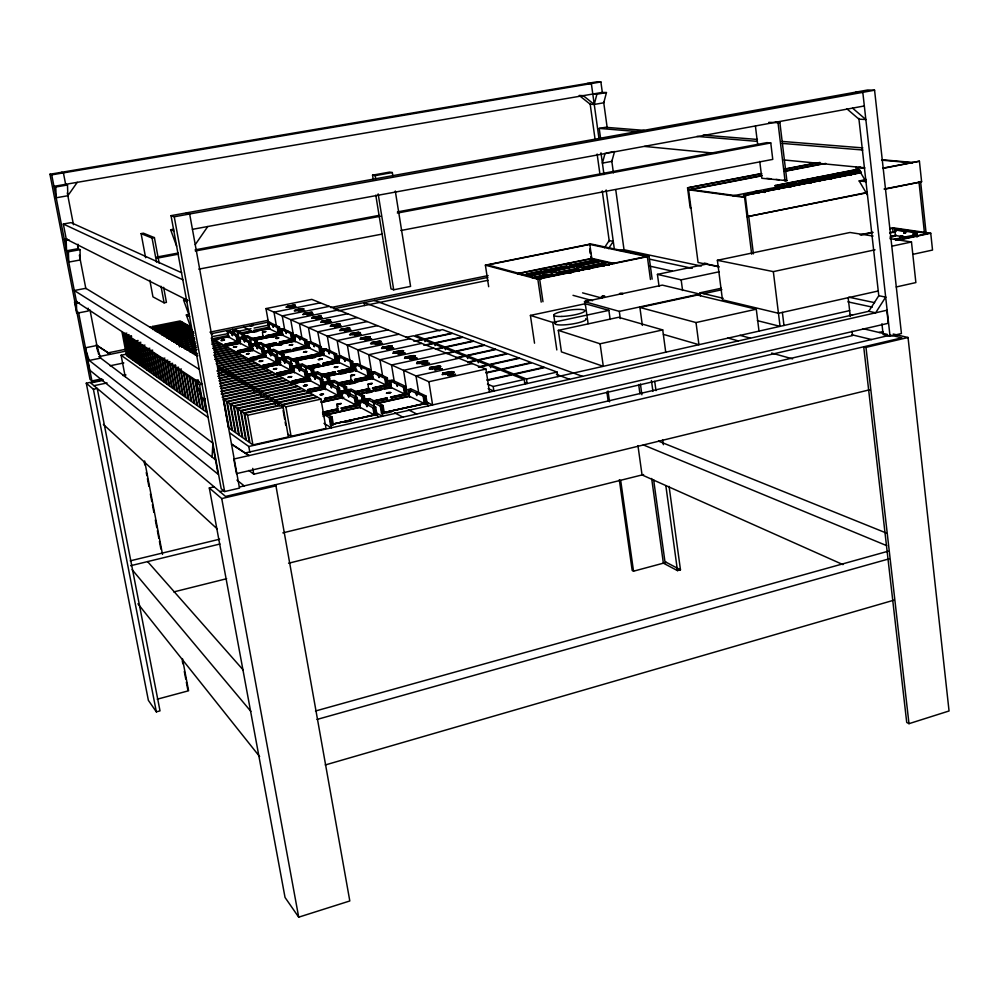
<?xml version="1.0" encoding="UTF-8"?>
<svg xmlns="http://www.w3.org/2000/svg" width="999" height="999" viewBox="0 0 999 999"><rect width="100%" height="100%" fill="white"/><g stroke="black" fill="none" stroke-linecap="round" stroke-linejoin="round"><path stroke-width="1.5" d="M212.075 457.067L212.775 445.142L218.132 474.275L89.473 369.967L85.165 347.852L96.578 345.554L100.712 358.104L89.248 360.452L85.165 347.852M606.455 92.557L596.903 94.206L594.243 104.445L590.184 104.221L579.22 95.467L583.241 95.654L594.243 104.445L603.758 102.797L606.455 92.557L602.322 92.395L53.958 186.326L55.757 187L67.495 184.99L67.845 195.742L56.194 197.765L55.757 187M605.082 153.272L602.397 163.124L611.838 161.376L614.56 151.523L606.43 153.022M387.075 400L389.897 400.249L392.083 399.026M373.102 389.76C376.074 391.059 364.672 391.708 370.492 390.047M368.082 384.14L372.265 383.454L368.082 384.14L368.606 390.884M342.133 410.027C345.142 410.926 335.502 412.512 338.199 410.689M355.007 381.031C359.69 381.481 348.064 383.391 352.397 381.456M336.875 404.245L341.221 403.521L336.875 404.245L337.425 411.226M337.687 404.108C343.781 403.097 335.264 403.596 338.162 406.855M351.149 382.105L350.637 375.537L352.31 375.012M608.503 248.626L613.274 241.408L609.178 240.572L604.42 247.752M195.242 244.655L207.755 226.523M67.845 195.742L77.26 182.33M267.257 336.875L263.012 337.749L264.723 337.1M263.012 337.749L262.512 332.043L264.31 331.456M304.195 358.042L308.728 357.53L306.918 357.392M276.323 344.043L280.644 343.544L278.334 343.506M308.379 392.058L309.141 391.558L308.354 391.321M306.281 385.489L305.357 385.214M290.309 350.724C288.836 352.697 298.551 349.188 291.371 350.449M260.202 361.201C269.131 360.214 253.172 361.763 261.501 361.476M246.853 353.896L247.34 354.158M234.141 346.928L234.59 347.177M251.273 331.131C248.963 332.342 256.556 331.193 254.408 330.632M387.924 392.757L387.375 393.156L388.361 393.181M370.866 383.903C372.977 382.967 367.282 383.853 369.568 384.116M352.01 375.087L352.073 375.512M214.161 486.85L209.303 487.974L285.04 897.464L298.701 917.169L349.812 900.961L275.949 485.851L274.688 484.902M908.041 337.5L865.983 347.377L863.71 346.803L906.717 722.427L908.99 723.676L949.05 710.976L908.041 337.5L893.206 334.028M304.72 385.352L304.083 385.676L305.382 385.714M306.019 385.577L307.43 385.127L304.82 385.164M335.826 373.151C332.055 374.525 340.459 374.026 339.323 372.752M289.211 376.86L288.624 377.222L290.347 377.247M290.459 377.073L291.084 376.76L290.459 376.66M277.41 375.312L278.684 374.7L277.435 374.5M275.674 368.993L276.286 368.693L275.075 368.668M263.311 367.482L264.248 366.708M261.613 361.301L262.225 361.026L261.363 360.951M247.103 353.821C243.581 355.219 253.646 352.847 246.765 353.771M290.384 344.78L289.111 345.167L290.384 345.13M292.844 306.568L289.648 306.905L294.693 306.193L285.926 307.192L292.957 306.793M277.872 338.236L278.434 337.974L277.61 337.924M234.378 346.853C230.344 347.977 239.123 346.516 234.49 346.703M325.237 764.972L893.83 600.199M264.822 331.83L266.059 331.468L264.585 331.531M224.862 346.116L226.074 345.579L225.449 345.404M211.638 334.003L212.887 333.641L211.451 333.703M251.311 325.562C247.277 326.573 256.318 325.212 252.385 325.399M316.983 719.455L889.16 558.828M315.472 711.013L888.161 551.211M86.289 383.204L148.376 700.361L156.356 711.862L160.015 710.863L97.24 388.449L93.394 389.26L86.289 383.204L103.097 379.707M651.66 478.484L663.373 563.174L677.472 570.616L680.469 569.805L669.08 486.388M157.193 699.213L188.586 690.771L182.43 658.603M619.318 479.72L632.18 570.441L633.528 571.191L666.345 562.375M173.776 591.92L226.648 578.708M288.586 563.236L643.606 474.55M322.103 394.617C325.187 393.544 318.306 394.605 321.428 394.73M353.034 375.374L353.946 374.987L352.972 374.912M305.032 385.277L303.309 385.801L305.919 385.764M305.706 385.651L306.406 385.639M289.51 376.785L287.824 377.297L289.822 377.347M290.147 377.135L291.845 376.635L289.31 376.685M130.632 565.721L219.93 544.018M282.854 532.879L870.316 389.622M603.533 296.516L603.758 296.141M320.667 365.11C315.197 366.571 325.624 365.971 323.077 364.835M130.207 560.851L219.68 539.185M274.762 368.731L274.201 369.193M275.374 369.056C280.582 367.607 269.206 369.543 275.062 369.118M319.955 359.116C317.22 360.177 323.876 358.853 320.267 359.053M249.3 360.152L251.124 359.44L250.449 359.253M260.102 361.064L261.064 360.864M247.939 354.058L248.501 353.621M290.035 344.73L290.659 344.717M881.93 323.751L883.141 334.565L890.034 336.188L901.435 333.529L874.575 90.21L867.619 89.997L171.029 215.659L221.191 488.686L224.65 491.57L239.498 488.099L189.66 213.986L186.351 212.899M209.303 487.974L221.741 498.576L275.949 485.851M277.597 338.299C282.367 337 271.953 338.873 277.31 338.349M236.501 353.034L238.299 352.347L237.188 352.185M879.083 332.467L882.816 331.593M219.792 491.583L224.338 490.521M239.51 486.975L890.396 335.127L901.922 337.837L225.549 496.428L90.709 382.954L102.909 380.419M276.423 338.037L277.322 337.849M248.838 470.454L253.783 474.2L852.534 335.564L852.022 331.168M221.915 340.159L222.814 339.972M264.011 331.618L263.212 331.98L264.723 331.968M250.999 325.524L252.722 325.249M245.492 452.909L869.28 311.176M887.137 310.177L233.803 459.041L236.463 473.638L888.286 323.276L886.825 310.239M487.437 384.078L493.181 386.488L524.263 379.483L524.95 384.041M557.117 372.078L544.867 367.545L514.547 374.325L526.448 378.996L557.117 372.078L557.792 376.623M323.002 416.084L323.651 416.471L323.251 414.135L329.245 417.582L330.444 424.65L376.248 414.548L376.398 415.484M333.254 424.026L374.126 414.81L372.952 407.792L366.608 404.458L366.995 406.78L365.909 404.096L360.377 401.186L360.751 403.484L359.003 400.462L360.314 408.254M377.922 417.295L377.46 414.485L376.248 414.548M366.933 402.984L366.233 398.863L368.007 401.873L367.62 399.575L373.201 402.46L374.3 405.144L373.913 402.822L380.319 406.143L381.481 413.149L426.423 403.221L426.573 404.158L425.062 404.071M384.24 412.525L424.313 403.484L409.453 396.328L377.659 403.434M428.084 405.956L427.634 403.171L426.423 403.221M330.444 424.65L377.46 414.485M427.634 403.171L381.481 413.149M345.529 422.227L351.573 420.866M385.876 413.124L391.808 411.788M244.668 413.336L247.615 415.284L283.204 407.455L280.07 405.557L244.668 413.336L249.962 442.819L252.934 444.917L288.374 436.913L282.779 404.97L317.694 397.29L320.991 399.125L326.024 428.409L291.084 436.301L287.924 434.265M229.832 432.942L248.788 446.491L849.649 310.614M380.607 400.224L386.625 398.888M398.663 396.203L404.682 394.855L403.434 387.187L397.04 384.153L397.402 386.401L396.328 383.828L390.759 381.193L391.121 383.404L389.373 380.532L390.609 388.062L391.483 387.874L390.984 384.865M322.602 413.748L337.425 410.352M341.97 409.34L360.139 405.282M365.909 404.096L368.643 403.484L363.099 400.587L360.377 401.186M373.201 402.46L386.925 399.313M391.371 398.314L409.203 394.343M409.802 390.197L415.696 392.982L418.381 392.382L412.475 389.598L409.802 390.197L410.177 392.47L408.341 389.51L409.602 397.24M323.251 414.135L326.049 413.511L332.055 416.958L333.416 424.962L332.48 425.174C331.755 413.898 328.196 414.66 331.543 425.387M366.608 404.458L369.343 403.846L375.724 407.167L376.885 414.185M373.913 402.822L376.648 402.21L383.079 405.519L384.39 413.461M415.696 392.982L416.808 395.629L416.433 393.331L419.13 392.732L425.911 395.929L427.023 402.872M878.121 291.009L778.458 313.274L722.464 299.837L717.382 260.302L850.024 232.48L873.064 236.051M896.24 286.963L915.871 282.58L911.475 241.983L889.959 238.661M325.487 414.885L360.189 407.13M378.371 403.072L409.453 396.116M325.986 414.985L360.152 407.342L374.126 414.81M486.75 380.032L511.575 374.475L500.074 369.942L486.438 372.977M487.549 380.369L512.4 374.8L524.263 379.483M374.912 415.384L373.589 407.43L375.724 407.167M383.079 405.519L380.956 405.781L382.405 412.937M425.911 395.929L423.801 396.191L425.362 404.208M329.245 417.582L330.182 417.382M331.119 417.17L332.055 416.958M372.952 407.792L373.876 407.58L375.199 415.534M380.319 406.143L381.243 405.931M416.433 393.331L424.1 396.328M342.482 398.701L341.196 391.121L342.869 394.031L342.495 391.795L347.727 394.543L348.763 397.152L348.389 394.892L354.395 398.039L357.093 397.452L358.778 404.558L342.158 408.266M348.938 393.581L348.264 389.56L349.937 392.47L349.563 390.234L354.857 392.969L355.894 395.567L355.519 393.319L361.588 396.453L364.273 395.854L365.409 402.672M403.434 387.187L406.081 386.601L399.662 383.579L397.04 384.153M269.605 329.108L265.984 308.591L428.883 381.73L485.951 369.081L489.485 392.07M600.099 343.793L603.296 366.321L561.438 351.885L558.304 330.369L600.099 343.793L662.724 329.92L665.734 352.21M642.357 325.399L639.897 307.455L696.016 322.552L756.28 309.203L759.015 331.106M359.003 400.462L362.4 400.224L359.69 400.824M366.233 398.863L369.642 398.613L366.933 399.213M408.341 389.51L410.414 389.248L410.826 391.82M485.651 372.664L499.275 369.63L488.111 365.234L479.145 367.207M409.066 389.847L411.738 389.26L410.414 389.248M367.62 399.575L370.329 398.976L375.936 401.848M323.052 412.112L337.824 408.828M340.771 408.166L355.544 404.87L342.332 397.814L321.241 402.472M358.241 404.27L357.342 404.47L357.767 405.532M372.939 400.999L386.476 397.977M390.996 396.978L404.533 393.956L390.472 387.175L359.415 394.031M391.446 397.277L407.754 393.643L390.397 397.315M323.102 412.312L338.112 408.966M342.607 407.967L357.605 404.62M372.727 401.248L387.45 397.964M322.515 412.649L337.625 409.278M364.747 403.234L367.719 402.572M373.651 401.248L387 398.276M341.196 391.121L344.493 390.871L341.845 391.458M348.264 389.56L351.561 389.323L348.913 389.897M389.373 380.532L392.669 380.294L390.06 380.856M244.006 412.912L279.383 405.144L276.298 403.271L241.096 410.989L246.366 440.284L249.3 442.357L244.006 412.912L241.096 410.989M278.983 402.684L282.08 404.545L316.958 396.89L313.698 395.08L278.983 402.684L279.52 405.744M342.495 391.795L345.142 391.208L350.399 393.956L347.727 394.543M349.563 390.234L352.21 389.66L357.517 392.382M390.759 381.193L393.369 380.619L398.963 383.241L396.328 383.828M472.202 363.586L415.996 375.949L418.693 392.669M282.779 404.97L285.914 406.855L320.991 399.125M324.488 398.439L337.962 395.479L325.437 388.786L274.563 400.025L271.541 398.201L272.078 401.236M324.875 398.738L341.109 395.167L339.71 395.092L340.122 396.116L338.736 396.029L337.45 388.499L338.736 396.029M353.484 392.058L369.642 388.499M372.577 387.849L385.814 384.94L372.477 378.509L342.432 385.077M372.465 388.261L388.936 384.627L372.914 387.962M324.8 398.564L339.972 395.229M353.559 392.232L368.444 388.948M354.483 392.22L369.468 388.923M324.65 399.762L342.395 395.854M354.857 392.969L369.293 389.922M373.801 388.923L390.309 385.277M348.389 394.892L351.061 394.305L357.093 397.452M355.519 393.319L358.191 392.732L364.273 395.854M478.371 366.908L487.337 364.922L476.511 360.651L467.644 362.6M490.209 364.772L519.767 358.241L531.293 362.512L501.398 369.155L490.209 364.772L490.659 367.682M321.753 402.16L343.831 397.29M357.492 394.268L390.422 386.988M366.621 393.169L372.615 391.845M375.599 391.183L381.593 389.86M384.59 389.198L390.572 387.874M307.617 389.548L324.35 386.263L307.954 389.835M336.688 383.216L351.885 380.082M354.608 379.308L371.104 376.074L354.42 379.707M233.454 405.956L268.207 398.376L265.247 396.578L230.657 404.108L235.864 432.854L238.686 434.852L233.454 405.956L230.657 404.108M267.894 396.004L270.866 397.802L305.145 390.334L302.01 388.586L267.894 396.004L268.419 399.013M339.26 383.017L351.386 380.369M455.769 357.829L464.51 355.919L454.295 351.898L446.715 353.546M234.091 406.368L268.881 398.788L271.89 400.599L236.925 408.241L234.091 406.368L239.323 435.302L242.183 437.325L236.925 408.241M271.541 398.201L305.856 390.721L309.028 392.482M321.903 379.707L323.164 387.063L322.065 387.113L320.804 379.77L322.764 379.52L323.863 386.001M370.579 375.824L369.518 369.393L367.57 369.642L368.781 376.923L370.142 376.998L369.742 376.011M325.549 382.904L330.519 385.502L333.129 384.94L328.147 382.342L325.549 382.904L325.924 385.077L324.325 382.255L325.587 389.647M332.467 381.393L337.475 383.991L340.085 383.416L335.052 380.831L332.467 381.393L332.829 383.579L331.218 380.756L331.893 384.665M354.757 380.169L360.726 378.858M363.723 378.209L366.708 377.56M372.702 372.652L377.997 375.149L380.557 374.588L375.249 372.103L372.702 372.652L373.064 374.812L371.403 372.028L372.615 379.37M456.493 358.117L465.247 356.206L475.761 360.364L468.381 361.975M467.282 355.769L496.116 349.475L506.98 353.509L477.822 359.902L467.282 355.769L467.719 358.591M307.655 390.821L325.574 386.913M338.986 383.991L352.647 381.006M355.694 380.344L372.402 376.698M330.519 385.502L331.518 388.037L331.144 385.839L333.753 385.264L339.46 388.249L340.597 394.892M337.475 383.991L338.474 386.513L338.112 384.315L340.709 383.741L346.478 386.713L347.602 393.356M377.997 375.149L379.021 377.647L378.658 375.462L381.231 374.912L387.312 377.772L388.399 384.365M458.941 358.279L403.559 370.354L407.18 393.369M307.555 392.507L325.437 388.599M342.045 384.965L372.39 378.346M237.562 408.666L272.565 401.011L275.612 402.859L240.447 410.564L237.562 408.666L242.819 437.774L245.717 439.822L240.447 410.564M275.237 400.424L309.752 392.882L312.962 394.667L278.296 402.272L275.237 400.424L275.774 403.471M349.775 384.178L355.844 382.854M331.144 385.839L336.825 388.823L339.46 388.249M338.112 384.315L343.856 387.287L346.478 386.713M378.658 375.462L384.727 378.334L387.312 377.772M291.246 383.966L310.876 379.732M325.662 376.536L356.805 369.805M291.483 384.091L309.415 380.219L321.291 386.563M324.55 376.948L355.394 370.279L368.057 376.373M257.218 389.585L260.077 391.308L293.781 384.016L290.759 382.342L257.218 389.585L257.742 392.532M303.471 382.205L309.503 380.906M340.634 374.163L346.566 372.889M349.525 372.24L352.497 371.603M223.913 399.662L258.117 392.27L261.001 394.018L226.648 401.461L223.913 399.662L229.071 428.059L231.83 430.007L226.648 401.461M260.727 391.695L294.468 384.403L297.527 386.101L263.636 393.444L260.727 391.695L261.263 394.667M328.409 382.692L327.66 378.284L329.608 378.034L330.719 384.515M309.915 377.997L310.402 380.881L309.565 381.069L308.316 373.851L309.852 376.586L309.49 374.463L314.198 376.935L315.16 379.395L314.785 377.247L321.041 379.895L322.302 387.25M315.721 376.223L315.06 372.402L316.608 375.137L316.246 373.014L320.991 375.474L321.965 377.922L321.591 375.774L327.897 378.409L328.783 383.591M355.532 371.116L354.333 363.961L355.931 366.658L355.582 364.548L360.602 366.92L361.588 369.355L361.238 367.22L367.832 369.767L368.781 376.923M227.26 401.873L261.663 394.405L264.585 396.178L230.032 403.696L227.26 401.873L232.442 430.444L235.227 432.417L230.032 403.696M264.285 393.843L298.214 386.476L301.311 388.199L267.233 395.604L264.285 393.843L264.822 396.828M558.304 330.369L618.556 317.295L662.724 329.92M324.325 382.255L327.535 382.018L324.937 382.58M331.218 380.756L334.428 380.519L331.843 381.081M371.403 372.028L374.6 371.79L372.053 372.34M913.211 254.27L932.529 250.062L930.743 233.254L893.306 227.822L890.284 228.459M221.578 388.836L244.38 383.941L247.128 385.614L220.841 391.258M246.928 383.404L279.92 376.323L282.842 377.947L249.7 385.065L246.928 383.404L247.477 386.463M425.911 345.217L433.316 343.631L442.969 347.427L435.489 349.038M312.687 375.774L311.7 370.055L313.599 369.817L314.685 376.123M350.724 361.688L351.91 368.793L350.724 361.688L352.622 361.451L354.158 367.957L339.335 371.153M304.395 371.79L305.232 371.603L306.468 378.771L305.632 378.958L304.395 371.79L299.263 369.093L299.625 371.191L298.701 368.806L294.23 366.446L294.58 368.531L293.119 365.871L294.343 372.902M305.232 371.603L306.905 371.253L308.454 377.822L291.858 381.393M300.574 369.43L299.712 364.46L301.186 367.12L300.824 365.047L305.344 367.382L306.281 369.767L305.919 367.669L311.925 370.167L312.799 375.224M339.298 363.274L338.124 356.293L339.648 358.903L339.298 356.855L344.081 359.103L345.03 361.463L344.68 359.39L350.974 361.8M717.382 260.302L773.338 271.616L875.037 249.8M891.732 246.216L911.475 241.983M221.428 391.645L247.74 385.989L250.537 387.674L221.154 393.993M250.312 385.439L283.491 378.309L286.438 379.945L253.109 387.113L250.312 385.439L250.836 388.349M308.316 373.851L311.438 373.614L308.903 374.163M315.06 372.402L318.182 372.165L315.647 372.702M354.333 363.961L357.442 363.723L354.957 364.26M309.49 374.463L312.025 373.913L316.745 376.386L314.198 376.935M316.246 373.014L318.768 372.465L323.539 374.925L320.991 375.474M355.582 364.548L358.067 364.011L363.112 366.383L360.602 366.92M534.54 343.194L530.407 315.409L552.797 322.44L608.878 310.377L610.152 319.455M433.716 348.189L379.945 359.752L382.567 375.674M221.753 394.38L251.161 388.049L253.983 389.76L222.964 396.453M253.746 387.5L287.1 380.319L290.085 381.968L256.581 389.198L253.746 387.5L254.27 390.434M444.955 347.003L473.076 340.946L463.086 337.25L435.289 343.206L444.955 347.003L445.392 349.75M199.151 381.893L196.179 382.53L202.21 399.5L205.195 398.851M436.163 349.313L443.656 347.702L453.583 351.623L391.546 364.972L394.443 382.617M700.499 295.829L700.099 292.794L721.228 288.249M292.108 380.994L305.482 378.109L294.193 372.078L277.46 375.661M306.069 371.428L307.155 377.747L307.992 377.572M320.779 374.812L334.465 371.865M337.512 371.203L351.198 368.256L339.161 362.45L310.739 368.544M353.671 367.719L338.336 371.203M292.37 381.118L307.155 377.747M320.629 375.025L335.389 371.84M321.541 375L334.89 372.115M299.688 380.244L302.66 379.595M353.234 368.856L351.336 369.093L350.137 361.975M222.09 397.165L254.62 390.147L257.467 391.87L223.301 399.263L228.459 427.634M584.515 301.661L619.293 311.363L699.587 294.043L662.349 285.127L584.515 301.661L584.939 304.67M292.994 382.018L309.615 378.434M314.785 377.247L317.345 376.698L322.764 379.52M321.591 375.774L334.603 373.039M339.061 372.078L355.394 368.544M361.238 367.22L363.748 366.683L369.518 369.393M639.897 307.455L697.452 295.03L756.28 309.203M703.733 293.656L721.89 289.735M890.121 237.4L893.156 236.751M904.794 231.393L914.897 232.155L906.767 230.969L904.794 231.393L905.007 233.279L903.995 233.129L903.795 231.244L894.804 229.92L895.491 236.276M196.179 382.53L199.488 384.715L202.485 384.078M912.924 232.58L913.123 234.478L914.147 234.628L913.948 232.73L916.945 232.455L917.407 236.726M218.981 380.794L233.916 377.61L231.293 376.024L219.405 378.559M233.803 375.499L236.426 377.085L268.856 370.179L266.084 368.643L233.803 375.499L234.34 378.484M913.948 232.73L915.871 232.542M916.945 232.455L916.283 232.605L916.745 236.875M219.555 381.156L234.503 377.972L237.163 379.583L220.642 383.104M237.025 377.435L269.48 370.529L272.29 372.09L239.685 379.033L237.025 377.435L237.562 380.444M293.119 365.871L296.154 365.634L293.669 366.158M299.712 364.46L302.734 364.223L300.274 364.76M338.124 356.293L341.146 356.056L338.711 356.568M530.407 315.409L585.277 303.733L608.878 310.377M294.23 366.446L296.703 365.921L301.198 368.269L298.701 368.806M300.824 365.047L303.296 364.523L307.842 366.845M339.298 356.855L341.733 356.331L346.528 358.579L344.081 359.103M413.836 341.271L422.602 339.398L413.474 335.801L405.844 337.425M424.55 338.986L452.01 333.142L442.557 329.633L415.397 335.402L424.55 338.986L424.975 341.67M415.946 341.221L423.264 339.66L432.642 343.356L423.776 345.267M894.068 239.298L900.186 238.112M902.821 237.425L916.77 234.565L915.559 234.565M219.718 383.791L237.762 379.945L240.447 381.568L220.816 385.764M240.284 379.395L272.914 372.44L275.761 374.013L242.982 381.019L240.284 379.395L240.834 382.43M895.616 240.372L928.046 233.454L892.669 228.309L889.659 228.946M276.835 372.989L290.459 370.08L289.385 363.911L284.503 361.351L284.865 363.386L283.966 361.064L279.708 358.828L282.13 358.316L286.413 360.552L283.966 361.064M291.421 370.729C288.723 363.236 291.009 359.353 292.095 369.73L293.356 369.792L277.123 373.251M306.905 366.571L318.806 364.023M323.264 363.074L335.164 360.527L323.713 355.007L294.43 361.226M337.587 360.015L336.788 360.189L337.15 361.114L335.876 361.064L334.702 354.121L336.551 353.896L338.062 360.239L323.014 363.449M897.989 240.247L930.743 233.254M277.073 373.102L292.095 369.73M305.544 367.02L319.031 364.136M323.526 363.186L337.013 360.302M305.344 367.382L318.506 364.41M284.54 372.19L287.575 371.553M299.263 369.093L301.76 368.569L306.905 371.253M305.919 367.669L308.404 367.145L313.599 369.817M344.68 359.39L347.128 358.866L352.622 361.451M278.197 373.851L294.455 370.379M307.592 367.57L319.643 364.985M322.665 364.348L339.235 360.801M219.892 386.451L241.046 381.93L243.768 383.579L220.991 388.449M243.594 381.381L276.398 374.375L279.283 375.974L246.316 383.029L243.594 381.381L244.131 384.428M421.728 343.381L368.718 354.72L372.015 374.538M277.922 375.399L294.143 371.928M310.427 368.444L339.036 362.312M282.492 375.274L285.439 374.65M310.564 369.268L313.574 368.619M434.615 342.944L462.4 336.988L452.684 333.391L425.199 339.248L434.615 342.944L435.04 345.654M216.945 370.916L221.328 369.992L218.831 368.481M221.291 367.969L223.788 369.48L255.532 362.787L252.884 361.313L221.291 367.969L221.815 370.891M278.659 358.279L281.606 358.042L278.659 358.279L279.857 365.147M285.102 356.918L288.062 356.68L285.102 356.918L285.901 361.463M322.689 348.988L325.637 348.751L322.689 348.988L323.851 355.819M217.507 371.266L221.89 370.342L224.425 371.865L218.544 373.114M224.363 369.817L256.131 363.124L258.803 364.61L226.898 371.341L224.363 369.817L224.887 372.752M285.639 357.192L286.526 359.49L286.176 357.467L288.586 356.955L292.907 359.178M323.813 349.525L326.198 349.026L330.756 351.161L328.359 351.673L323.813 349.525L324.163 351.536L323.251 349.263M398.888 334.24L347.352 345.13L350.087 361.376M894.804 229.92L905.756 230.831L903.795 231.244M217.645 373.763L224.987 372.215L227.547 373.763L218.694 375.636M227.472 371.69L259.403 364.935L262.113 366.446L230.032 373.239L227.472 371.69L228.009 374.65M262.837 365.259L278.983 362.15L262.525 365.634M291.046 359.29L322.727 352.897L308.004 356.006M889.922 232.742L895.878 231.481M286.176 357.467L290.472 359.69L303.596 356.943M889.634 232.904L895.691 231.631M276.898 362.962L275.699 356.131L276.898 362.962C280.607 363.324 273.514 346.803 277.697 362.787M284.503 361.351L286.95 360.826L291.845 363.386L292.919 369.555M290.472 359.69L291.371 362.013L291.009 359.965L293.456 359.453L298.389 361.988L299.463 368.156M328.359 351.673L329.27 353.971L328.933 351.948L331.331 351.436L336.551 353.896M195.055 380.644L200.012 407.53L197.577 405.806L192.645 379.046L195.055 380.644L198.002 380.02M271.853 364.173L274.812 363.549M320.841 353.808L319.68 347.028L320.841 353.808L320.055 353.983L318.893 347.19L313.936 344.855L314.273 346.828L313.386 344.593L309.066 342.545L309.403 344.505L307.992 342.033L309.003 347.914L319.917 353.184M263.549 366.196L280.032 362.712M292.882 359.99L304.683 357.492M307.63 356.868L323.851 353.434M199.151 388.623L203.022 409.652L200.562 407.917L195.592 380.994L198.551 380.369M217.782 376.298L228.122 374.113L230.719 375.674L218.831 378.196M230.619 373.576L262.725 366.783L265.472 368.306L233.217 375.149L230.619 373.576L231.156 376.561M263.137 367.694L279.62 364.198M294.131 361.126L323.601 354.882M263.349 367.807L279.72 364.335L290.459 370.08M264.785 368.194L267.782 367.557M311.95 358.179L314.897 357.555M659.04 286.288L657.429 274.388L681.168 279.845L719.268 271.753M297.502 367.819L296.528 362.225L298.389 361.988M903.995 233.129L905.956 232.705M289.385 363.911L290.197 363.736M291.021 363.561L291.845 363.386M291.009 359.965L296.753 362.337L297.615 367.27M328.933 351.948L334.94 354.233L335.876 361.064M890.334 236.463L896.315 235.19M410.127 338.736L357.867 349.837L360.614 366.358M890.871 236.488L895.416 235.527L906.942 237.275M621.103 294.081L623.264 293.619M178.359 369.642L180.644 371.141L185.489 397.277L183.204 395.654L178.359 369.642L181.368 369.006M216.721 361.626L243.394 356.044L245.941 357.467L216.184 363.698M265.884 351.573L268.256 351.074L272.34 353.196L269.942 353.696L265.884 351.573L266.233 353.546L264.885 351.049L265.934 356.968L276.161 362.437M271.716 352.684L271.204 349.725L272.565 352.222L272.215 350.249L274.575 349.75L278.696 351.873M309.066 342.545L311.401 342.058L315.734 344.106L313.386 344.593M216.733 364.023L246.516 357.779L249.101 359.215L217.695 365.809L218.219 368.718M250.437 357.692L265.284 354.87L250.087 358.054M272.215 350.249L276.311 352.372L290.709 349.4M293.469 348.663L308.117 345.891L293.157 349.026M278.184 352.172L290.16 349.662M269.942 353.696L270.804 355.969L270.454 353.971L272.852 353.471L277.51 355.906L278.559 361.925M276.311 352.372L277.173 354.633L276.823 352.635L279.208 352.135L283.916 354.558L284.965 360.577M313.936 344.855L316.283 344.355L321.253 346.703L322.277 352.684M256.631 357.205L259.653 356.568M264.885 354.657L263.848 348.776L262.075 349.001L263.461 355.769L262.675 355.944L261.488 349.263L257.068 346.94L257.417 348.888L256.581 346.678L252.71 344.655L253.059 346.591L251.748 344.143L252.922 350.711M299.563 348.201L302.535 347.577M249.538 358.916L266.283 355.407M279.208 352.697L289.698 350.487M292.695 349.862L309.178 346.403M388.012 329.882L337.175 340.559L339.872 356.556M218.244 366.146L249.688 359.54L252.297 360.989L220.729 367.632L218.244 366.146L218.781 369.043M657.429 274.388L706.755 264.036L718.381 266.446M250.537 360.052L265.934 356.968M280.332 353.796L310.339 347.49M253.721 360.202L256.768 359.565M270.454 353.971L275.1 356.406L277.51 355.906M276.823 352.635L281.518 355.057L283.916 354.558M318.893 347.19L321.253 346.703M860.064 234.827L872.152 232.28M861.126 234.952L873.138 232.417M214.46 352.759L231.219 349.288L233.654 350.649L214.71 354.583M367.232 321.566L317.744 331.83L321.715 352.959M169.693 363.923L174.475 389.485L172.278 387.937L167.52 362.5L169.693 363.923L172.652 363.311M213.786 355.194L234.216 350.949L236.676 352.322L214.71 356.893M602.372 92.732L600.886 81.955L596.79 81.831L49.95 174.251L89.997 379.308L91.933 380.919L101.873 378.858M237.7 350.674L249.55 348.201L240.235 343.231L225 346.378M237.337 351.024L252.235 347.927L251.273 347.989M256.581 346.678L258.916 346.203L255.032 344.168L252.71 344.655M258.704 347.202L257.929 342.869L259.24 345.304L258.903 343.369L262.812 345.392L276.273 342.657M279.32 342.02L291.496 339.485L281.556 334.69L254.545 340.272M279.508 342.12L294.181 339.21C291.321 342.395 291.009 323.439 292.183 339.997M294.992 335.889L299.126 337.849L301.423 337.362L297.277 335.414L294.992 335.889L295.317 337.812L293.968 335.402L295.092 341.92M257.068 346.94L259.403 346.453L263.848 348.776M262.812 345.392L263.649 347.59L263.299 345.642L276.461 342.757M299.126 337.849L299.975 340.022L299.638 338.087L301.948 337.612L306.681 339.847L307.692 345.691M243.756 350.212L246.953 349.687M251.848 347.727L250.824 341.97L249.101 342.195L250.449 348.813L249.675 348.976L248.514 342.445L244.293 340.234L244.63 342.133L243.831 339.985L240.135 338.049L240.472 339.935L239.223 337.562L240.372 343.981M122.952 375.574L125.999 374.95M236.775 351.848L253.184 348.439M264.66 346.054L276.873 343.506M279.932 342.869L295.192 339.697M172.39 365.696L177.173 391.396L174.962 389.835L170.192 364.248L172.39 365.696L175.349 365.085M172.877 366.021L175.1 367.495L179.92 393.331L177.672 391.745L172.877 366.021L175.849 365.409M215.235 357.205L237.238 352.635L239.735 354.021L214.698 359.24M236.214 353.246L252.647 349.825M266.883 346.865L294.805 341.046M237.899 353.034L252.784 349.937L262.537 355.157M267.133 346.953L294.955 341.159L305.369 346.178L304.37 340.322L299.638 338.087M249.8 351.223L252.784 350.599M278.771 345.179L281.718 344.568M269.056 351.685L268.356 347.689L270.13 347.465L271.154 353.346M278.983 345.279L281.918 344.667M306.281 346.79L304.932 340.06L306.681 339.847M261.488 349.263L262.275 349.101M263.299 345.642L268.556 347.789L269.33 352.197M304.37 340.322L304.932 340.06M175.612 367.819L177.859 369.305L182.692 395.292L180.419 393.693L175.612 367.819L178.596 367.195M215.235 359.553L240.297 354.333L242.819 355.731L216.184 361.301M377.46 325.662L327.31 336.126L329.745 350.462M93.943 385.689L107.08 382.942M264.885 351.049L267.757 350.811L265.384 351.311M271.204 349.725L274.076 349.488L271.703 349.987M307.992 342.033L310.851 341.808L308.529 342.295M240.135 338.049L242.407 337.575L246.116 339.51L243.831 339.985M246.204 336.8L248.476 336.338L252.21 338.261L249.937 338.736L246.204 336.8L246.541 338.686L245.279 336.326L246.029 340.572M281.556 329.533L283.791 329.071L287.749 330.931L285.502 331.406L281.556 329.533L282.63 335.389M187.562 350.262L187.038 347.365L189.223 348.676L196.678 347.14M211.601 344.081L219.068 342.545L216.758 341.258L212.3 342.17M190.247 351.885L189.71 348.976L195.692 347.752M213.611 344.056L219.58 342.832L221.915 344.131L212.924 345.979M110.077 365.771L123.826 362.949M536.962 279.071L646.565 256.506M189.71 348.976L191.92 350.299L196.428 349.375M537.574 279.245L649.05 256.318L652.147 279.146M192.969 353.534L192.42 350.612L196.928 349.675M213.436 346.278L222.44 344.418L224.8 345.729L212.75 348.214M225.012 344.081L239.76 341.308L224.6 344.43M244.293 340.234L246.591 339.76L250.824 341.97M249.937 338.736L250.737 340.871L250.399 338.973L263.499 336.276M266.308 335.564L280.869 332.829L265.934 335.914M285.502 331.406L286.326 333.529L286.001 331.631L288.249 331.168L292.782 333.304L293.768 339.011M250.999 338.986L262.937 336.526M237.849 342.07L236.701 335.701L237.849 342.07L238.961 342.108L238.649 341.271M357.305 317.595L308.466 327.672L311.039 342.657M225.487 344.917L240.672 341.783M253.421 339.161L263.886 337M266.883 336.388L281.843 333.291M161.813 358.728L166.533 383.878L164.41 382.38L159.715 357.342L161.813 358.728L164.872 358.104M213.274 348.514L240.047 343.132M254.358 340.184L283.042 334.39M255.944 344.83L255.245 340.921L256.968 340.709L257.992 346.453M272.49 337.212L275.687 336.688M248.514 342.445L249.288 342.295M250.399 338.973L255.432 341.021L256.456 346.765M286.001 331.631L291.271 333.616M292.02 333.454L292.782 333.304M214.086 350.174L227.722 347.352L225.337 346.029M164.897 360.764L167.045 362.175L171.791 387.6L169.63 386.064L164.897 360.764L167.82 360.152M214.61 350.474L228.259 347.652L230.669 348.988L213.923 352.46M251.748 344.143L254.558 343.918L252.235 344.405M257.929 342.869L260.739 342.645L258.416 343.119M293.968 335.402L296.765 335.177L294.48 335.652M167.045 362.175L169.98 361.563M258.903 343.369L261.226 342.894L265.147 344.905M233.179 330.07C238.674 329.383 230.107 329.445 233.928 334.215M227.248 331.281L229.907 331.056L227.248 331.281L228.371 337.562M267.782 323.014L270.442 322.789L267.782 323.014L268.868 329.258M228.122 331.743L230.344 331.281L233.891 333.129L231.656 333.591L228.122 331.743L228.459 333.591L212.799 336.501M146.816 348.851L151.411 373.201L149.438 371.803L144.855 347.552L146.816 348.851L149.775 348.239M177.148 344.093L176.598 341.084L178.684 342.345L194.78 339.061M338.311 309.99L290.734 319.705L294.018 338.636M179.72 345.654L179.158 342.632L193.806 339.635M518.219 273.414L591.908 258.379L614.447 263.524M517.494 273.851L541.208 269.018L550.736 271.441M542.732 268.706L566.208 263.911L575.961 266.271L526.798 276.348M567.769 263.586L591.021 258.841L600.998 261.139L577.547 265.946M125.212 376.698L121.091 355.232L125.687 354.295M231.144 332.754L234.203 332.13M238.786 331.193L251.011 328.696M254.071 328.072L267.832 325.262M338.137 310.901L487.924 280.319M179.158 342.632L181.281 343.906L194.505 341.196M237.625 332.367L239.872 331.918L236.288 330.07L234.066 330.532L237.625 332.367L238.411 334.465L238.074 332.605L240.322 332.143L244.405 334.253L245.167 338.461M272.49 325.249L274.7 324.8L270.904 323.014L268.719 323.464L272.49 325.249L273.289 327.322L272.964 325.474L275.175 325.025L279.495 327.06L280.482 332.642M149.7 350.749L151.711 352.073L156.344 376.673L154.321 375.249L149.7 350.749L152.672 350.137M182.317 347.24L181.756 344.193L195.005 341.483M231.656 333.591L232.43 335.689L232.093 333.828L234.34 333.366L238.386 335.477L239.398 341.109M526.56 274.038L540.909 271.104L546.977 272.665M547.764 269.705L564.497 266.271M573.276 264.485L592.22 260.602L596.228 261.526M522.277 275.2L541.533 271.266L541.208 269.018M545.991 270.354L566.52 266.159L572.102 267.52M571.003 265.235L591.333 261.076L597.04 262.4M213.836 338.474L228.721 335.427M240.047 333.117L250.737 330.931M253.796 330.307L269.068 327.173M181.756 344.193L183.903 345.479L195.717 343.057M211.638 340.097L229.545 336.426M242.083 333.853L270.205 328.221M184.94 348.826L184.378 345.766L194.73 343.644M211.825 340.184L228.247 336.825L237.138 341.571M242.27 333.941L268.743 328.521L278.246 333.104M214.76 340.222L217.919 339.697M232.093 333.828L236.126 335.951L238.386 335.477M238.074 332.605L242.158 334.715L244.405 334.253M253.983 332.18L256.918 331.581M272.964 325.474L277.272 327.51L279.495 327.06M528.933 276.211L551.373 271.603L561.138 274.088M552.909 271.291L576.623 266.433L586.625 268.843M578.209 266.109L601.685 261.288L611.912 263.636M347.664 313.736L299.475 323.626L302.023 338.399M184.378 345.766L186.538 347.065L195.454 345.242M211.788 341.883L216.234 340.971L213.961 339.71M187.038 347.365L195.954 345.529M239.223 337.562L241.958 337.337L239.673 337.812M245.279 336.326L248.002 336.101L245.742 336.563M280.569 329.071L283.304 328.846L280.569 329.071L281.693 335.439M534.615 277.098L548.076 274.325M558.516 272.19L578.533 268.369M583.728 267.008L601.323 263.386M532.255 277.884L551.71 273.888L557.292 275.324M556.206 272.964L576.947 268.694L582.667 270.092M581.468 267.769L601.997 263.549L609.303 265.235M867.307 192.42L747.002 216.721L866.757 192.844M885.039 189.148L921.602 181.756L919.417 161.201L883.291 168.044M135.052 341.084L139.548 364.81L137.675 363.486L133.179 339.86L135.052 341.084L138.087 340.472M164.71 336.538L164.161 333.604L166.146 334.802L191.708 329.633M167.145 338.024L166.596 335.065L192.17 329.895M375.786 195.142L391.009 288.886L393.706 289.797L410.589 286.388L395.292 191.021M166.596 335.065L168.606 336.276L192.77 331.381M137.775 342.882L139.685 344.143L144.218 368.119L142.308 366.758L137.775 342.882L140.834 342.27M169.605 339.51L169.056 336.551L193.244 331.643M169.056 336.551L171.079 337.762L193.856 333.154M172.103 341.021L171.541 338.037L192.807 333.728M329.22 306.356L282.242 315.896L284.752 330.257M142.033 345.691L146.591 369.792L144.655 368.419L140.11 344.418L142.033 345.691L144.967 345.092M171.541 338.037L173.589 339.273L193.419 335.252M107.505 352.972L125.849 349.238M174.613 342.557L174.051 339.56L193.893 335.514M209.927 332.143L268.007 320.342M330.681 307.592L488.136 275.587M98.776 356.643L126.236 351.049M174.051 339.56L176.124 340.796L193.594 337.237M211.176 333.741L269.668 321.828M333.766 308.778L487.874 277.397M619.767 250.499L623.763 249.688L701.298 266.046M176.598 341.084L194.081 337.525M123.876 333.728L128.297 356.868L126.511 355.607L122.115 332.555L123.876 333.728L126.848 333.129M152.36 326.498L154.246 327.635L182.143 322.053L180.157 320.941L152.36 326.498L152.934 329.558M154.67 327.897L182.592 322.302L184.603 323.414L156.581 329.046L154.67 327.897L155.207 330.769M126.061 335.164L130.494 358.416L128.696 357.142L124.276 333.991L126.061 335.164L129.046 334.565M157.005 329.295L185.065 323.664L187.088 324.8L158.928 330.457L157.005 329.295L157.555 332.192M265.984 308.591L311.8 299.388L485.951 369.081M128.272 336.626L132.73 359.99L130.906 358.703L126.473 335.427L128.272 336.626L131.269 336.026M128.684 336.888L130.507 338.099L134.977 361.588L133.142 360.289L128.684 336.888L131.681 336.288M159.365 330.719L187.55 325.05L189.61 326.186L161.314 331.893L159.365 330.719L159.915 333.629M488.673 286.701L485.389 265.172L590.859 243.956L649.05 256.318M487.587 264.972L589.797 244.405L592.195 261.326M162.3 335.077L161.751 332.155L190.072 326.448M161.751 332.155L163.724 333.341L190.647 327.897M164.161 333.604L191.121 328.159M320.379 302.822L274.001 312.188L276.411 325.999M884.053 189.036L921.602 181.756M192.345 331.718L186.326 314.985L189.335 314.385M867.457 194.967L859.152 180.931L866.345 179.495M732.779 195.841L776.061 187.312M786.7 185.215L796.328 183.317M804.944 181.618L817.244 179.196M824.437 177.772L837.387 175.437M844.255 173.876L856.393 171.478L860.738 171.915M781.693 186.426L796.278 183.554L802.247 184.253M801.835 182.455L816.295 179.595L816.071 177.697L797.264 181.393L807.716 182.605M823.238 178.234L836.138 175.687L842.269 176.336M843.081 174.326L855.881 171.791L861.313 172.34M786.151 186.863L846.653 174.912L835.926 173.789L817.269 177.46M847.914 174.663L860.801 172.115M828.596 178.696L847.377 174.987L850.112 175.275M848.638 174.738L860.102 172.477M751.685 254.208L744.355 195.492L860.389 172.577M744.355 195.492L861.363 172.677M882.754 168.444L919.417 161.201M149.85 280.294L152.947 296.853L164.111 302.834L166.433 302.372L163.636 287.325M759.764 161.413L761.837 178.297L786.875 180.644L779.894 122.615L775.249 122.315M186.326 314.985L189.598 316.733L183.579 300.062L186.588 299.463M859.152 180.931L865.971 181.668L857.654 167.67L860.539 167.108M781.98 188.249L775.411 187.437L775.174 185.527L856.18 169.593L859.078 169.88M806.493 182.842L796.053 181.631L777.085 185.364L787.387 186.613M837.174 173.539L855.656 169.905L860.326 170.367M690.971 208.054L690.172 207.929L687.549 187.837L761.013 173.601M783.965 169.156L816.108 162.937M687.549 187.837L761.862 173.701M784.827 169.256L820.054 162.425M762.15 175.499L688.586 189.773L744.592 197.427M785.089 171.041L821.802 163.911M691.046 189.56L761.463 175.886M784.427 171.428L825.748 163.411M77.422 301.523L74.55 302.073L76.736 313.249L88.224 311.014L88.149 308.179M74.55 302.073L76.436 303.321L79.321 302.759M370.791 384.103L369.705 384.278M321.778 394.842C328.097 392.819 315.334 395.217 321.765 394.68M387.999 392.557L389.111 392.37M388.698 393.131L389.972 392.644L389.26 392.532M198.776 269.156L382.455 234.028M400.824 230.519L772.764 159.39L770.766 142.957L766.907 142.632L397.465 211.913M352.098 374.912L354.72 374.862L352.21 375.661M323.389 320.991L321.478 321.266L329.545 319.917L326.173 320.254M336.026 366.67L334.078 367.357L335.776 367.307M336.114 367.407L338.062 366.708L336.363 366.758M290.946 383.828L293.169 382.717M156.793 257.055L178.247 253.022M195.117 249.862L379.071 215.372M157.105 258.167L178.521 254.146M195.354 250.986L380.532 216.221M397.365 213.062L770.766 142.957M275.562 369.168L274.076 369.368M247.215 353.658L248.639 353.459M305.257 351.561L303.434 352.285L305.769 352.147M602.921 296.216C599.775 297.252 607.754 295.904 603.508 296.154M66.546 250.799L78.109 248.676L80.02 249.663L80.295 259.952L68.744 262.1L68.394 251.798L66.546 250.799L66.171 240.422L64.336 239.485L67.233 238.961M68.394 251.798L80.02 249.663M192.457 229.333L864.335 105.956M145.617 257.705L141.109 233.616L152.06 238.062L154.408 237.625L159.166 263.224M768.768 122.365L779.894 122.615M277.772 338.386L276.835 338.536M234.865 347.252L236.751 346.641L234.965 346.616M66.171 240.422L69.081 239.897M141.109 233.616L143.406 233.192L154.408 237.625M176.636 246.204L170.642 229.77L173.689 229.221M251.411 325.437L252.31 325.287M212.05 339.86L214.385 339.111L213.336 338.961M373.289 179.783L372.54 175.175L375.199 175.649L392.332 172.565L392.832 175.637M171.029 215.659L174.251 216.771L874.575 90.21M187.987 300.512L66.271 239.136L63.324 224.013L71.066 222.627L181.631 272.739M600.474 137.612L599.2 128.409L605.519 127.285L644.268 130.382M372.54 175.175L389.622 172.103L392.332 172.565M379.071 342.482L379.895 342.332L370.567 343.693L375.724 343.806L380.669 342.669L379.058 342.482M301.81 309.715L302.535 309.59L294.255 310.789L303.147 309.777L301.798 309.715M49.95 174.251L51.723 174.862L600.886 81.955M900.961 236.276L903.246 236.288L900.611 236.85M264.26 332.055L262.512 332.043M222.228 340.659L224.538 339.997L223.077 340.047M603.296 296.054L601.298 296.678L603.359 296.666M290.959 344.667L292.807 344.568L290.472 345.254M305.744 351.486C300.849 352.947 310.339 351.273 305.569 351.648M336.538 366.596L334.827 367.232L335.477 367.332M335.589 367.47L337.3 366.833L336.663 366.733M223.701 339.872L220.966 340.572L223.564 340.022M291.258 344.618L292.108 344.68L290.035 345.292M352.385 375.487L350.637 375.537M324.225 400.424L325.612 400.674L321.004 401.835M587.287 83.441L591.346 83.566L599.063 139.086M855.906 92.108L862.811 92.333L890.034 336.188M592.794 94.018L596.903 94.206M703.184 135.102L757.442 139.448M782.242 141.433L862.849 147.889M599.2 128.409L639.522 131.718M696.902 136.413L757.392 141.371M782.205 143.406L862.861 150.012M881.655 159.703L912.449 162.437M881.618 160.152L912.387 162.887M644.555 146.428L715.921 153.346M784.178 159.977L864.859 167.807M857.654 167.67L864.472 168.344M836.45 173.464L851.373 175.025M816.57 177.385L831.68 179.046M816.071 177.697L826.66 178.858M830.456 179.283L827.372 178.946L808.428 182.68L811.475 183.029M816.795 179.283L819.792 179.62M815.584 179.52L822.639 180.307M766.733 178.309L771.378 178.846M776.023 179.383L779.133 179.745M783.778 180.282L786.875 180.644M810.239 183.279L807.204 182.929L788.086 186.701L791.096 187.063M775.174 185.527L789.859 187.312M777.322 187.288L781.742 187.824M756.305 191.209L764.035 192.208M755.019 191.458L761.188 192.27M690.247 189.46L744.817 196.878M915.221 232.68L915.908 235.327M704.27 263.087L707.304 263.711M719.305 266.908L698.076 262.487L688.348 187.949M848.763 297.178L874.6 302.635M589.11 244.256L647.352 256.668L650.449 279.508M649.525 259.141L692.245 268.344M847.889 301.86L872.302 307.118M649.575 266.071L672.302 271.129M849.525 314.51L852.559 315.197M602.884 263.074L605.856 263.748M863.148 328.708L887.362 334.415M700.099 292.794L723.226 298.301M567.12 263.436L588.873 268.669M569.492 266.171L572.29 266.845M851.847 334.752L871.503 339.535M757.354 320.642L780.057 326.348L773.338 271.616M542.095 268.544L563.324 273.938M543.781 271.141L546.478 271.828M486.963 264.797L539.622 278.871L542.981 301.748M485.389 265.172L537.837 279.233L541.208 302.123M582.567 292.857L602.06 298.114M739.972 335.339L750.461 338.174M287.063 306.481L294.33 305.07L288.274 306.281M573.014 295.329L592.557 300.711M727.846 338.024L738.373 340.921M771.678 353.059L792.607 358.891M663.461 334.39L698.925 344.692L696.016 322.552M61.588 172.29L63.412 172.877L65.784 185.065M65.634 184.328L67.495 184.99M374.4 300.462L582.479 376.348M170.642 229.77L173.838 230.956M439.872 330.856L364.111 302.56L364.61 305.569M556.431 374.388L569.542 379.283M524.487 382.505L527.122 383.554L526.448 378.996M658.516 441.133L886.313 533.029M643.281 444.892L886.675 545.629M357.954 333.054L351.598 334.166M488.149 388.636L493.893 391.071L493.181 386.488M842.969 564.61L642.045 474.937L637.949 445.604M63.324 224.013L182.867 279.795M320.467 346.865L321.403 353.534M294.93 335.339L295.18 337.849M269.031 325.299L268.244 323.239M281.88 331.418L281.069 329.308M278.596 331.256L282.742 333.241M306.656 344.68L309.24 345.916M321.129 351.598L323.863 352.909M336.9 359.153L339.373 360.339M369.543 374.762L372.265 376.074M388.698 383.928L391.283 385.164M426.136 401.835L432.592 404.932L428.883 381.73M279.932 332.892L278.559 327.11L279.67 333.454M243.519 327.11L251.835 331.281M408.404 409.84L416.72 414.011M183.579 300.062L186.838 301.71M252.685 338.499L256.968 340.709M265.634 345.154L270.13 347.465M324.138 375.224L329.608 378.034M283.117 354.72L284.066 360.177M242.907 334.553L243.631 339.56M394.605 412.862L402.909 417.145M234.39 332.38L233.616 330.294M355.02 397.702L356.593 405.582L355.694 405.781L354.395 398.039M680.469 569.805L664.947 561.638L653.633 479.757M280.07 360.851L279.183 358.554M237.75 339.498L240.222 340.809M278.296 361.001L280.856 362.35M306.681 376.049L309.24 377.397M356.855 402.647L359.603 404.108M375.824 412.699L382.517 416.258L381.168 407.105M323.014 386.188L323.401 387.187M250.449 348.813L249.325 343.494M263.461 355.769L262.312 350.324M306.468 378.771L305.244 372.927M211.189 338.174L213.449 339.423M322.764 411.625L325.387 413.136M323.963 423.351L331.468 427.797L330.994 424.975M192.42 350.612L194.655 351.948L195.205 354.895M197.427 353.621L195.167 352.26L195.704 355.194M150.212 326.935L152.085 328.072M152.51 328.334L154.408 329.483M154.833 329.732L156.756 330.894M157.18 331.156L159.128 332.33M159.553 332.592L161.513 333.778M161.963 334.053L163.936 335.239M164.385 335.514L166.383 336.725M166.833 337L168.856 338.224M169.306 338.499L171.353 339.735M171.803 340.01L173.876 341.258M174.338 341.546L176.423 342.807M176.898 343.094L178.996 344.368M179.47 344.655L181.606 345.941M182.093 346.241L184.241 347.54M184.728 347.839L186.913 349.151M187.4 349.45L189.598 350.786M190.097 351.086L192.32 352.435M192.832 352.734L195.08 354.096M195.592 354.408L197.864 355.781M197.053 355.781L85.802 288.311L74.288 290.509L199.263 369.368M231.756 444.118L249.026 455.569L231.543 444.305M96.141 344.842L110.39 354.233L96.891 345.492M76.473 301.71L201.985 384.19M195.592 380.994L198.039 382.605M121.091 355.232L208.329 417.582M99.962 357.542L212.987 443.269M87.325 358.928L215.459 459.727M236.938 480.094L244.231 485.876M852.534 108.117L865.846 119.53L858.94 119.156L846.79 108.754M103.384 424.425L217.095 528.808M147.615 561.588L243.294 670.092M132.118 569.655L250.874 711.4M137.937 603.783L259.628 756.593M51.723 174.862L76.736 303.072M78.521 312.237L91.933 380.919M93.394 389.26L156.356 711.862M67.295 192.894L73.464 224.675M77.572 245.854L78.184 249.063M79.371 255.157L85.864 288.674M89.997 310.002L98.576 354.183M96.578 345.554L97.652 351.074M144.643 460.951L162.512 554.408M144.206 461.825L144.793 464.885M146.266 472.539L146.841 475.599M147.427 478.658L148.888 486.301M150.362 493.956L151.823 501.598M152.41 504.657L153.871 512.312M155.332 519.955L156.793 527.609M157.38 530.669L158.841 538.324M159.428 541.383L160.889 549.025M182.255 660.701L182.842 663.761M184.303 671.415L185.764 679.058M186.351 682.117L187.812 689.772M156.581 329.046L157.118 331.93M154.246 327.635L154.783 330.519M173.589 339.273L174.151 342.27M171.079 337.762L171.641 340.746M152.06 238.062L156.543 262.163M161.026 286.263L164.111 302.834M168.606 336.276L169.156 339.235M166.146 334.802L166.696 337.749M163.724 333.341L164.261 336.276M161.314 331.893L161.863 334.815M158.928 330.457L159.478 333.366M199.488 384.715L202.21 399.5M199.975 390.497L203.571 410.052L206.069 411.813L203.571 398.201M191.92 350.299L192.47 353.234M189.223 348.676L189.76 351.586M186.538 347.065L187.075 349.962M183.903 345.479L184.465 348.539M181.281 343.906L181.843 346.94M178.684 342.345L179.533 346.89M176.124 340.796L176.686 343.818M174.251 216.771L224.65 491.57M204.121 398.589L206.631 412.2M221.741 498.576L298.701 917.169M230.032 373.239L230.569 376.198M226.898 371.341L227.697 375.774M223.788 369.48L224.325 372.415M220.729 367.632L221.254 370.554M249.7 385.065L250.212 387.974M246.316 383.029L246.865 386.089M238.786 342.02L237.462 335.539L238.599 341.92M236.126 335.951L237.275 342.332M234.091 330.007L234.54 332.517M242.982 381.019L243.531 384.066M232.705 329.32L233.429 333.366M247.615 415.284L252.934 444.917M239.685 379.033L240.235 382.068M236.426 377.085L236.975 380.082M248.788 446.491L249.837 452.335M252.735 468.369L253.783 474.2M227.685 331.506L228.009 333.354M233.217 375.149L233.754 378.134M267.233 395.604L267.757 398.613M256.206 340.859L257.13 346.079M256.006 340.759L256.706 344.667M254.67 341.183L255.432 345.492M263.636 393.444L264.161 396.428M260.077 391.308L260.876 395.766M250.062 342.133L251.224 348.651M256.581 389.198L257.105 392.145M244.568 339.498L243.481 334.303L244.38 339.41M253.109 387.113L253.896 391.521M242.158 334.715L242.657 337.525M285.914 406.855L291.084 436.301M275.1 356.406L276.298 363.236M282.08 404.545L282.592 407.467M283.117 410.402L284.653 419.18M285.165 422.102L285.689 425.025M269.343 347.627L270.042 351.623M269.143 347.527L269.842 351.523M278.296 402.272L278.833 405.332M267.769 347.952L268.556 352.372M274.563 400.025L275.362 404.583M263.062 348.938L264.248 355.607M262.862 348.826L264.048 355.507M270.866 397.802L271.403 400.824M295.941 362.512L296.79 367.445M290.509 333.766L291.633 340.247M290.796 363.449L292.02 370.429M290.222 365.022L291.196 370.604M281.993 332.742L282.43 335.289M278.933 333.604L278.022 327.36L279.121 333.691L278.384 333.853L277.272 327.51M283.104 359.403L282.105 354.782L282.817 358.878M281.518 355.057L282.305 359.578M279.458 358.104L280.669 364.972M312.762 369.992L313.748 375.724M312.537 369.867L313.524 375.599M307.267 346.728L305.919 339.997M311.089 370.354L311.75 374.138M305.706 339.897L306.843 346.528M306.081 372.739L307.08 378.471M297.577 362.162L298.539 367.757M297.352 362.05L298.326 367.644M292.045 334.653L292.944 339.835M328.758 378.221L329.757 384.091M328.509 378.097L329.258 382.505M327.048 378.596L327.709 382.48M330.844 417.008L332.217 425.012M331.656 424.6L331.818 425.549M330.132 418.556L331.044 423.888M321.653 379.583L322.914 386.925M320.179 380.082L321.441 387.437M345.604 386.9L346.616 392.919M345.342 386.763L346.366 392.794M345.629 392.407L344.468 386.963L344.98 389.972M343.856 387.287L344.755 392.607M335.739 354.058L336.925 361.001M335.514 353.958L336.688 360.889M334.128 354.408L335.314 361.351M338.586 388.436L339.86 395.979M338.336 388.299L339.61 395.841M336.825 388.823L338.112 396.366M363.374 396.054L364.448 402.497M363.099 395.916L364.185 402.347M363.399 401.71L362.212 396.116L363.286 402.547M361.588 396.453L362.262 400.549M355.881 368.082L356.368 370.941M351.798 361.626L352.984 368.731M351.548 361.513L352.734 368.619M356.193 397.652L357.492 405.382M355.919 397.502L357.217 405.244M355.244 398.988L356.318 405.444M382.155 405.731L383.479 413.661M381.868 405.582L383.179 413.511M372.977 376.248L373.464 379.183M368.668 369.58L369.88 376.873M368.419 369.455L369.618 376.748M374.8 407.38L376.123 415.322M374.513 407.23L375.836 415.172M366.983 369.942L368.194 377.235M386.451 377.959L387.674 385.439M386.176 377.834L387.4 385.302M386.813 385.626L385.314 378.022L386.551 385.489M384.727 378.334L385.951 385.814M375.199 175.649L375.686 178.684M378.159 193.906L393.706 289.797M409.528 389.448L409.94 392.02M405.194 386.788L406.443 394.468M404.907 386.663L406.156 394.33M405.569 394.667L404.033 386.85L405.282 394.53M425 396.128L426.273 404.008M424.7 395.979L425.961 403.858M424.001 397.502L424.85 402.747M423.189 396.528L424.463 404.42M477.822 359.902L478.271 362.774M552.797 322.44L556.818 349.937M551.373 271.603L551.71 273.888M553.771 315.122L555.007 323.551M576.623 266.433L576.947 268.694M566.208 263.911L566.52 266.159M589.897 248.901L590.546 253.509M590.983 256.581L591.42 259.653M589.972 250.399L590.409 253.471M590.846 256.556L591.283 259.628M591.021 258.841L591.333 261.076M608.016 391.021L609.54 401.798M620.666 480.332L633.528 571.191M606.893 392.058L608.191 401.286M585.277 303.733L588.111 323.614M601.685 261.288L601.997 263.549M603.646 101.973L607.255 128.147M611.713 160.477L613.411 172.79M615.746 189.723L624.025 249.762M640.409 383.966L641.895 394.78M638.661 384.553L639.947 393.793M600.973 152.822L603.983 174.55M606.131 189.972L614.273 248.639M619.293 311.363L620.304 318.594M590.072 103.397L594.992 138.711M597.127 154.058L599.912 174.013M602.26 190.909L609.315 241.571M654.72 381.356L655.993 390.621M662.749 440.047L663.373 444.692M651.435 380.519L652.921 391.346M665.834 485.614L677.472 570.616M681.168 279.845L682.579 290.497M748.813 217.033L753.408 253.858M745.254 195.617L747.901 216.87M782.379 312.387L783.978 325.462M755.419 126.086L757.679 144.518M775.861 185.602L776.098 187.525M796.053 181.631L796.278 183.554M778.046 122.952L785.052 181.006M865.983 347.377L908.99 723.676M835.926 173.789L836.138 175.687M848.151 297.702L850.324 316.483M858.853 118.369L878.808 295.954M855.881 166.958L856.23 170.03M855.656 169.905L855.881 171.791M892.669 228.309L893.143 232.655M914.972 232.879L915.271 235.727M920.591 181.556L926.048 232.605M918.98 181.88L924.45 232.954M76.436 303.321L76.736 313.249M77.984 244.231L78.109 248.676M536.238 278.197A9.166 1.461 -8.2 0 1 545.854 275.974A9.166 1.461 -8.2 0 1 553.571 276.161M562.862 274.25A9.116 1.449 -8.1 0 1 567.694 271.278A9.116 1.449 -8.1 0 1 578.995 271.303M539.46 279.333A9.166 1.474 -8.2 0 1 541.508 278.858M569.168 273.214A9.116 1.449 -8.1 0 1 571.515 272.889M543.269 273.876A9.053 1.424 -8.3 0 1 542.632 274.325M526.186 275.512A9.053 1.424 -8.3 0 1 534.54 273.464A9.053 1.424 -8.3 0 1 542.719 273.214M550.761 271.166A9.003 1.411 -8.2 0 1 558.491 268.494A9.003 1.411 -8.2 0 1 568.456 268.331M589.934 269.043A9.066 1.436 -8 0 1 587.062 268.856M586.413 268.194A9.066 1.436 -8 0 1 596.391 265.572A9.066 1.436 -8 0 1 604.258 266.096M576.473 266.296A8.966 1.399 -8 0 1 582.292 263.586A8.966 1.399 -8 0 1 593.443 263.212M825.586 179.395A7.592 0.987 -7.1 0 1 830.231 177.372A7.592 0.987 -7.1 0 1 839.684 177.185M844.767 174.8A7.58 0.974 -7 0 1 852.984 173.077A7.58 0.974 -7 0 1 859.552 173.252M784.715 186.651A7.642 1.011 -7.2 0 1 794.13 184.803A7.642 1.011 -7.2 0 1 799.262 185.414M785.314 187.35A7.642 1.011 -7.2 0 1 784.602 187.188M805.531 183.354A7.617 0.999 -7.2 0 1 811.275 181.169A7.617 0.999 -7.2 0 1 819.43 181.418M766.071 191.458A7.667 1.011 -7.3 0 1 769.929 189.273A7.667 1.011 -7.3 0 1 778.933 189.435M764.597 192.482A7.667 1.024 -7.3 0 1 765.421 192.133M745.429 195.529A7.705 1.024 -7.4 0 1 748.463 193.481A7.705 1.024 -7.4 0 1 758.716 193.182M744.879 196.191A7.705 1.036 -7.4 0 1 746.166 195.816M585.714 318.656A15.684 2.847 -8.2 0 1 569.33 324.4A15.684 2.847 -8.2 0 1 556.043 322.352M450.911 374.787L447.677 375.449L450.624 375.661L455.544 374.3L450.911 374.787M330.057 321.166L320.741 322.215L330.057 321.241M383.778 347.14L382.142 347.302L390.959 345.816L383.878 347.09M437.762 369.18L434.577 369.817L442.295 368.706L437.762 369.18M320.829 317.257L311.663 318.294L320.829 317.257M372.827 342.445L371.228 342.62L379.907 341.159L372.827 342.445M311.863 313.461L302.834 314.485L311.863 313.461M425.062 363.761L421.928 364.385L429.508 363.286L425.112 363.624M362.225 337.912L360.651 338.074L369.193 336.638L362.325 337.862M412.787 358.529L409.702 359.141L417.157 358.067L412.787 358.529M351.948 333.516L350.449 333.579L358.816 332.267L351.948 333.516M341.983 329.245L340.459 329.408L348.763 328.022L341.983 329.245M400.924 353.471L397.889 354.071L405.219 353.009L400.986 353.346M332.33 325.112L330.831 325.274L339.011 323.913L332.33 325.112M389.46 348.576L386.463 349.163L393.681 348.114L389.46 348.576M445.566 374.438L453.296 373.414L451.773 372.777L442.045 374.525L446.116 374.15L445.566 374.438M378.359 343.843L375.399 344.418L382.505 343.394L378.359 343.843M313.848 317.207L312.4 317.37L320.354 316.046L313.948 317.17M432.53 368.843L440.134 367.844L438.661 367.22L429.083 368.931L432.53 368.843M367.607 339.248L364.685 339.822L371.678 338.811L367.669 339.136M442.594 373.114L452.11 371.603L442.594 373.114M305.02 313.424L303.634 313.499L311.426 312.287L305.02 313.424M357.192 334.815L354.32 335.364L361.201 334.378L357.192 334.815M419.955 363.449L427.422 362.462L425.999 361.863L416.583 363.536L419.955 363.449M429.67 367.57L439.036 366.084L429.67 367.57M296.428 309.752L295.017 309.902L302.759 308.629L296.428 309.752M347.09 330.507L344.255 331.056L351.036 330.07L347.165 330.394M407.804 358.229L415.147 357.255L413.773 356.68L404.495 358.329L407.804 358.229M417.195 362.212L426.398 360.751L417.195 362.212M337.3 326.323L334.515 326.86L341.183 325.899L337.3 326.323M396.054 353.184L403.271 352.235L401.935 351.673L392.807 353.284L396.054 353.184M405.132 357.043L414.185 355.607L405.132 357.043M327.809 322.277L325.05 322.802L331.631 321.853L327.809 322.277M384.69 348.314L391.783 347.365L390.497 346.828L381.506 348.414L384.69 348.314M393.469 352.035L402.385 350.624L393.469 352.035M318.594 318.344L315.871 318.868L322.352 317.932L318.669 318.244M390.784 392.52L386.501 393.231L390.784 392.52M309.64 314.523L306.955 315.035L313.349 314.123L309.64 314.523M363.037 339.023L369.905 338.112L368.693 337.6L359.965 339.123L363.037 339.023M300.949 310.814L298.289 311.326L304.595 310.414L301.024 310.726M352.709 334.59L359.478 333.691L357.942 333.529C362.275 332.38 341.858 335.739 352.709 334.59M292.495 307.217C283.304 309.153 303.808 305.594 292.57 307.118M342.707 330.294L349.363 329.408L347.864 329.258C352.16 328.122 332.018 331.443 342.707 330.294M333.004 326.136L339.56 325.187L330.107 326.248L333.004 326.136M322.227 358.966L318.344 359.59L322.227 358.966M902.572 236.363L899.674 236.701L902.572 236.363M885.676 297.115L875.636 312.799L868.793 311.288L878.783 295.704L885.676 297.115M447.065 374.088L451.598 373.564L447.065 374.088M434.016 368.506L438.461 367.982L434.016 368.506M421.416 363.112L425.786 362.6L421.416 363.112M409.24 357.904L413.536 357.405L409.24 357.904M397.465 352.872L401.685 352.372L397.465 352.872M386.076 348.002L390.234 347.502L386.076 348.002M375.062 343.281L379.145 342.794L375.062 343.281M364.385 338.723L368.406 338.236L364.385 338.723M354.046 334.303L358.004 333.828L354.046 334.303M344.031 330.007L347.914 329.545L344.031 330.007M334.315 325.849L338.137 325.399L334.315 325.849M324.875 321.815L328.646 321.366L324.875 321.815M315.734 317.907L319.443 317.457L315.734 317.907M306.843 314.098L310.502 313.661L306.843 314.098M298.202 310.402L301.81 309.977L298.202 310.402M544.018 367.232L513.723 374.001L502.197 369.468L532.117 362.824L544.018 367.232M518.956 357.942L489.435 364.46L478.583 360.202L507.767 353.796L518.956 357.942M495.354 349.2L466.558 355.482L456.318 351.461L484.79 345.279L495.354 349.2M484.053 345.017L455.606 351.186L445.654 347.277L473.788 341.208L484.053 345.017M586.088 300.761L585.352 300.911L588.324 300.662L586.088 300.761M620.217 293.506L619.492 293.669L622.464 293.419L620.217 293.506M450.724 372.327L443.531 373.626L451.323 372.577L450.724 372.327M425.025 361.451L418.057 362.687L425.025 361.451M437.649 366.795L430.569 368.057L438.224 367.033L437.649 366.795M454.07 372.09L451.835 372.127L454.07 372.09M389.61 346.453L382.967 347.627L389.61 346.453M401.024 351.286L394.268 352.485L401.024 351.286M412.824 356.281L405.969 357.505L412.824 356.281M427.684 360.976L426.098 361.251L427.684 360.976M440.347 366.308L438.748 366.596L440.934 366.558L440.347 366.308M367.869 337.25L361.413 338.374L367.869 337.25M378.571 341.783L372.015 342.932L378.571 341.783M392.145 346.004L390.634 346.266L392.145 346.004M403.596 350.836L402.073 351.099L403.596 350.836M415.434 355.819L413.886 356.094L415.434 355.819M328.246 320.479L322.153 321.528L328.246 320.479M337.712 324.475L331.531 325.549L337.712 324.475M347.452 328.609L341.183 329.695L347.452 328.609M360.389 332.63L358.479 332.692L360.389 332.63M370.329 336.813L368.868 337.075L370.329 336.813M381.056 341.346L379.57 341.596L381.056 341.346M301.498 309.153L295.642 310.152L301.498 309.153M310.152 312.812L304.233 313.836L310.152 312.812M319.068 316.596L313.062 317.62L319.068 316.596M330.569 320.08L329.195 320.317L330.569 320.08M340.06 324.076L338.661 324.313L340.06 324.076M349.837 328.196L348.426 328.434L349.837 328.196M293.082 305.582L287.3 306.568L293.082 305.582M303.721 308.766L302.397 308.991L303.721 308.766M312.412 312.425L311.076 312.662L312.412 312.425M311.226 313.274L310.489 313.399L311.326 313.336M321.366 316.196L320.005 316.433L321.366 316.196M295.279 305.207L293.968 305.432L295.279 305.207M132.767 339.585L130.919 338.361L135.389 361.875L137.25 363.186L132.767 339.585M137.35 342.607L135.464 341.358L139.972 365.11L141.87 366.458L137.35 342.607M144.418 347.265L142.47 345.979L147.028 370.105L148.988 371.491L144.418 347.265M149.251 350.449L147.265 349.138L151.86 373.514L153.871 374.925L149.251 350.449M154.196 353.708L152.16 352.372L156.793 376.998L158.841 378.446L154.196 353.708M156.706 355.357L154.645 354.008L159.303 378.771L161.376 380.232L156.706 355.357M159.241 357.043L157.168 355.669L161.85 380.569L163.936 382.043L159.241 357.043M164.41 360.439L162.288 359.041L167.008 384.215L169.143 385.726L164.41 360.439M183.454 372.989L181.156 371.478L186.014 397.639L188.324 399.275L183.454 372.989M186.301 374.875L183.978 373.339L188.848 399.65L191.196 401.298L186.301 374.875M189.186 376.773L186.825 375.212L191.721 401.673L194.106 403.359L189.186 376.773M192.108 378.696L189.71 377.123L194.63 403.733L197.04 405.432L192.108 378.696M561.863 316.446A15.697 2.785 -8.2 0 0 584.865 310.714A15.697 2.785 -8.2 0 0 561.226 311.663A15.697 2.785 -8.2 0 0 561.863 316.446"/></g></svg>
